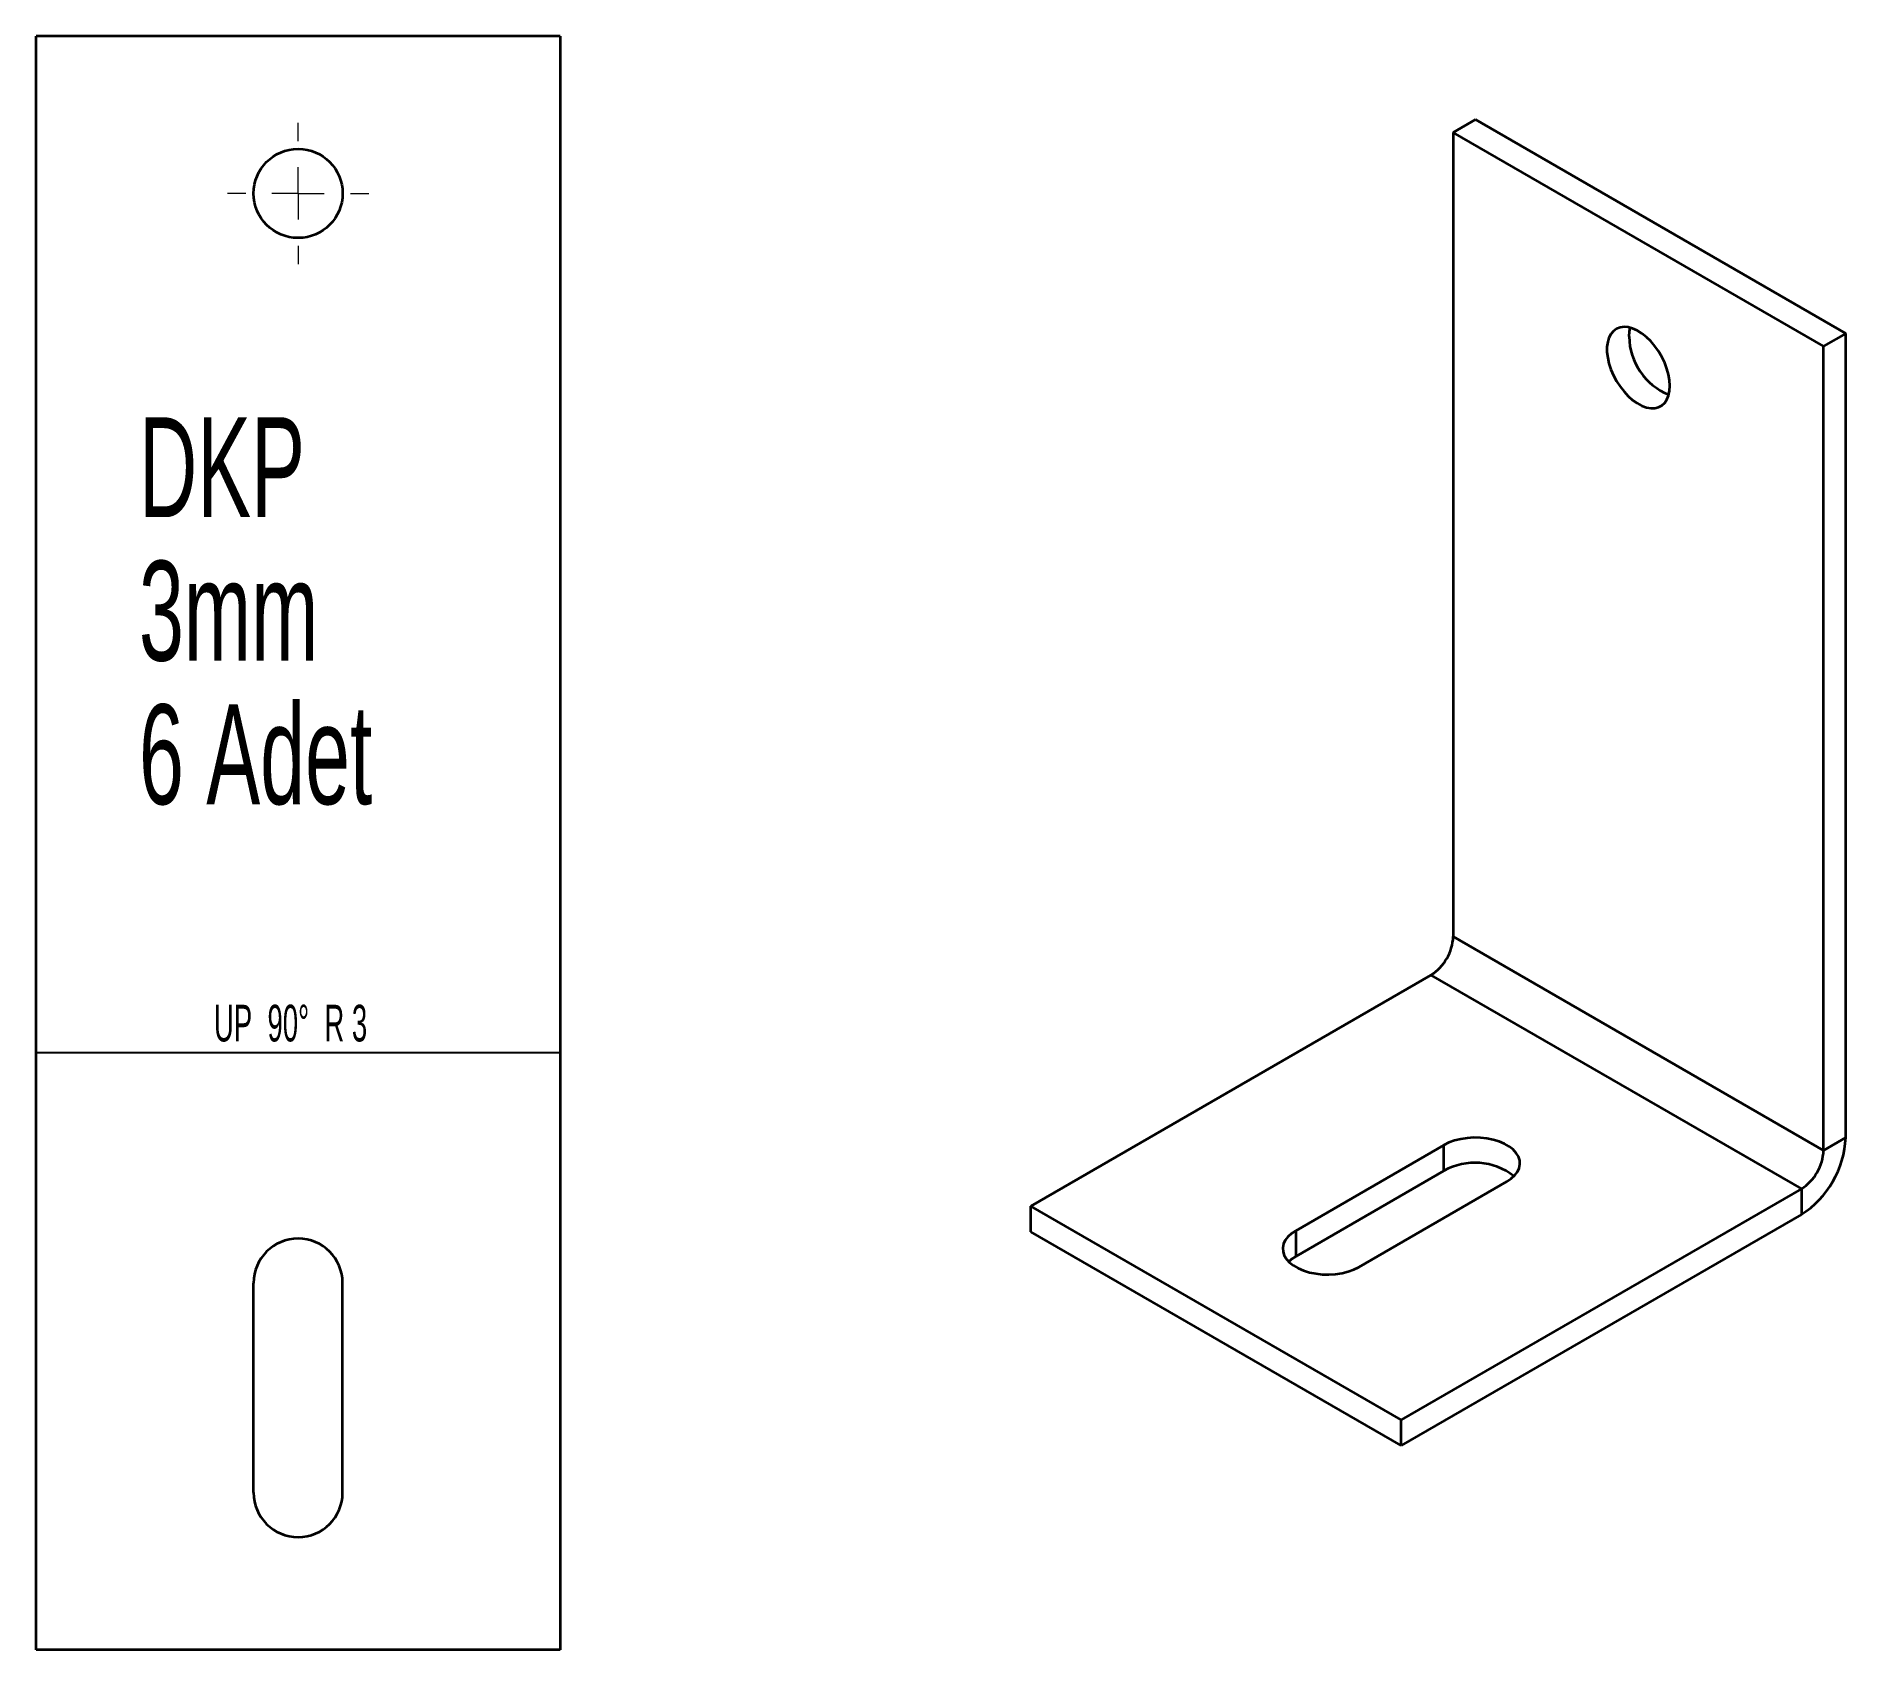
# Model space of a CAD drawing. Header units: millimetres. Extents: x -210 to -37, y -7 to 147.
import ezdxf

# ---------------------------------------------------------------- set-up
doc = ezdxf.new("R2010")
doc.units = ezdxf.units.MM
doc.styles.add('SLDTEXTSTYLE0', font='TXT', dxfattribs={"width": 0.605})
doc.styles.add('SLDTEXTSTYLE1', font='TXT', dxfattribs={"width": 0.56125})

# ---------------------------------------------------------------- blocks, each defined once
blk = doc.blocks.new('SW_CENTERMARKSYMBOL_0')
at = {"color": 0, "linetype": 'Continuous', "lineweight": 18}
for p, q in [((0, 5), (0, 6.75)), ((0, 0), (0, 2.5)), ((-5, 0), (-6.75, 0)), ((0, 0), (-2.5, 0)), ((0, 0), (0, -2.5)), ((0, 0), (2.5, 0)), ((5, 0), (6.75, 0)), ((0, -5), (0, -6.75))]:
    blk.add_line(p, q, dxfattribs=at)

msp = doc.modelspace()

# ---------------------------------------------------------------- linework, layer by layer
at = {"color": 7, "linetype": 'Continuous', "lineweight": 35}
for p, q in [((-209.62, -7.45), (-209.62, 146.55)), ((-159.62, 146.55), (-209.62, 146.55)), ((-159.62, 146.55), (-159.62, -7.45)), ((-72.25, 138.6), (-74.37, 137.37)), ((-36.89, 118.19), (-72.25, 138.6)), ((-74.37, 137.37), (-74.37, 60.62)), ((-39.01, 116.96), (-74.37, 137.37)), ((-36.89, 118.19), (-39.01, 116.96)), ((-36.89, 41.43), (-36.89, 118.19)), ((-39.01, 40.21), (-39.01, 116.96)), ((-39.01, 40.21), (-74.37, 60.62)), ((-114.67, 34.9), (-76.49, 56.94)), ((-76.49, 56.94), (-41.13, 36.53)), ((-89.39, 32.55), (-75.25, 40.72)), ((-75.25, 38.27), (-75.25, 40.72)), ((-39.01, 40.21), (-36.89, 41.43)), ((-75.25, 38.27), (-89.39, 30.1)), ((-83.38, 29.08), (-69.24, 37.25)), ((-41.13, 36.53), (-79.32, 14.49)), ((-41.13, 36.53), (-41.13, 34.08)), ((-79.32, 14.49), (-114.67, 34.9)), ((-114.67, 32.45), (-114.67, 34.9)), ((-41.13, 34.08), (-79.32, 12.04)), ((-79.32, 12.04), (-114.67, 32.45)), ((-89.39, 32.55), (-89.39, 30.1)), ((-188.87, 7.55), (-188.87, 27.55)), ((-180.37, 7.55), (-180.37, 27.55)), ((-79.32, 12.04), (-79.32, 14.49)), ((-159.62, -7.45), (-209.62, -7.45))]:
    msp.add_line(p, q, dxfattribs=at)
at = {"color": 7, "linetype": 'Continuous'}
msp.add_line((-209.62, 49.55), (-159.62, 49.55), dxfattribs=at)
at = {"color": 7, "linetype": 'Continuous', "lineweight": 35, "flags": 128}
for points in [[(-53.68, 113.19), (-53.72, 113.71), (-53.81, 114.26), (-53.97, 114.82), (-54.18, 115.39), (-54.45, 115.94), (-54.77, 116.48), (-55.12, 116.98), (-55.51, 117.44), (-55.93, 117.84), (-56.36, 118.18), (-56.8, 118.45), (-57.24, 118.65), (-57.66, 118.77), (-58.06, 118.8), (-58.44, 118.75), (-58.78, 118.62), (-59.07, 118.41), (-59.31, 118.13), (-59.5, 117.78), (-59.62, 117.37), (-59.69, 116.9), (-59.69, 116.4), (-59.62, 115.86), (-59.5, 115.3), (-59.31, 114.74), (-59.07, 114.17), (-58.78, 113.63), (-58.44, 113.11), (-58.06, 112.63), (-57.66, 112.2), (-57.24, 111.82), (-56.8, 111.52), (-56.36, 111.28), (-55.93, 111.12), (-55.51, 111.05), (-55.12, 111.05), (-54.77, 111.14), (-54.45, 111.31), (-54.18, 111.56), (-53.97, 111.88), (-53.81, 112.26), (-53.72, 112.7), (-53.68, 113.19)], [(-57.57, 117.88), (-57.54, 118.37), (-57.47, 118.72)], [(-69.24, 37.25), (-68.83, 37.53), (-68.49, 37.84), (-68.23, 38.17), (-68.07, 38.53), (-68, 38.89), (-68.02, 39.26), (-68.14, 39.62), (-68.35, 39.96), (-68.65, 40.29), (-69.02, 40.58), (-69.47, 40.84), (-69.99, 41.06), (-70.55, 41.23), (-71.15, 41.35), (-71.77, 41.42), (-72.41, 41.44), (-73.04, 41.39), (-73.65, 41.3), (-74.23, 41.15), (-74.77, 40.96), (-75.25, 40.72)], [(-89.39, 32.55), (-89.81, 32.28), (-90.15, 31.97), (-90.4, 31.63), (-90.56, 31.28), (-90.64, 30.91), (-90.61, 30.54), (-90.49, 30.18), (-90.28, 29.84), (-89.99, 29.51), (-89.61, 29.22), (-89.16, 28.96), (-88.65, 28.74), (-88.09, 28.57), (-87.49, 28.45), (-86.86, 28.38), (-86.23, 28.37), (-85.6, 28.41), (-84.98, 28.5), (-84.4, 28.65), (-83.86, 28.85), (-83.38, 29.08)], [(-89.39, 30.1), (-89.81, 29.83), (-90.07, 29.59)]]:
    msp.add_lwpolyline(points, dxfattribs=at)
at = {"color": 7, "linetype": 'Continuous', "lineweight": 35}
msp.add_circle((-184.62, 131.55), 4.25, dxfattribs=at)
for centre, radius, start, end in [((-51.46, 118), 6.12, 181.1274, 247.5988), ((-78.95, 60.82), 4.59, 302.4763, 357.5237), ((-46.08, 41.84), 9.19, 302.5202, 357.4798), ((-43.6, 40.41), 4.59, 302.4764, 357.5236), ((-72.3, 32.93), 6.1, 52.2916, 118.9857), ((-184.62, 27.55), 4.25, 0, 180), ((-184.62, 7.55), 4.25, 180, 0)]:
    msp.add_arc(centre, radius, start, end, dxfattribs=at)

# ---------------------------------------------------------------- block references
at = {"color": 7, "linetype": 'Continuous', "lineweight": 0}
msp.add_blockref('SW_CENTERMARKSYMBOL_0', (-184.62, 131.55), dxfattribs=at)

# ---------------------------------------------------------------- texts
for s, insert, char_height, attachment_point, style in [('DKP', (-199.81, 110.18), 9.525, 1, 'SLDTEXTSTYLE0'), ('3mm', (-199.81, 96.48), 9.525, 1, 'SLDTEXTSTYLE0'), ('6 Adet', (-199.81, 82.78), 9.525, 1, 'SLDTEXTSTYLE0'), ('UP  90°  R 3', (-185.34, 54.11), 3.5, 2, 'SLDTEXTSTYLE1')]:
    msp.add_mtext(s, dxfattribs=dict(at, insert=insert, char_height=char_height, attachment_point=attachment_point, style=style))

doc.saveas('drawing.dxf')
